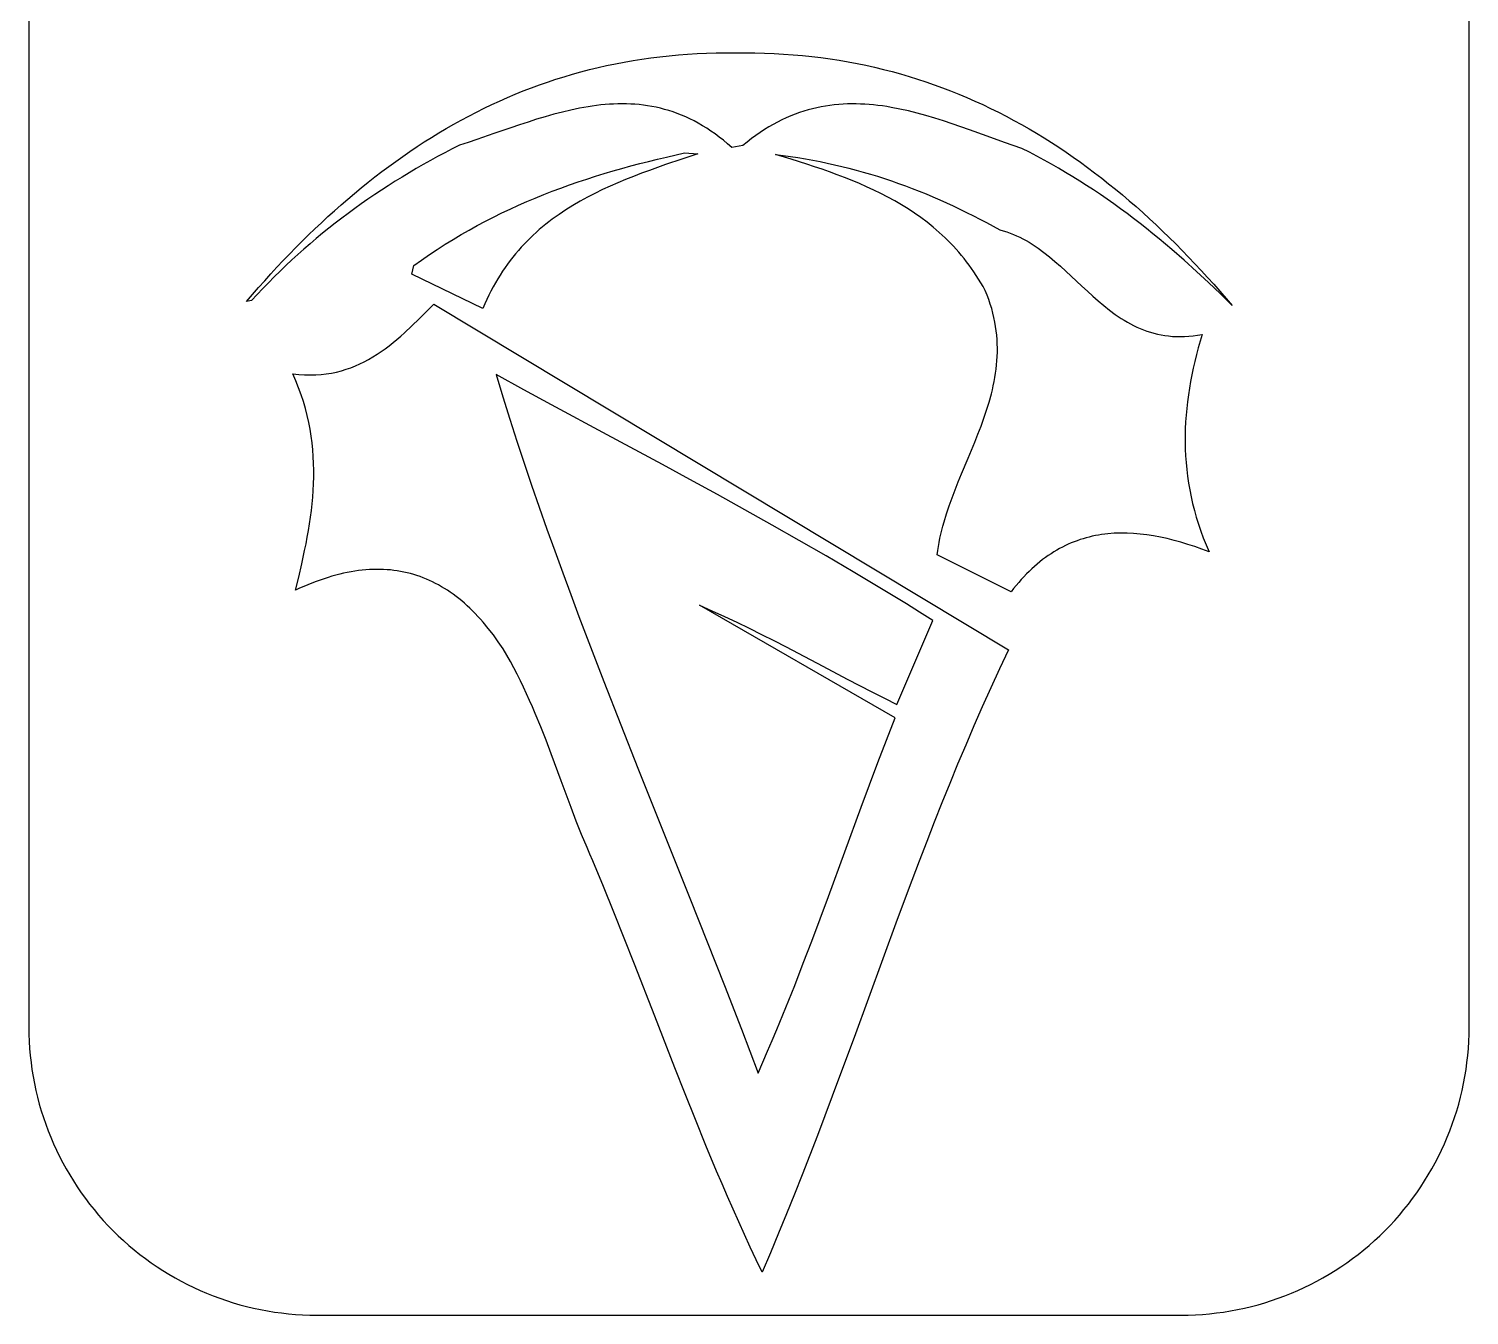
# Model space of a CAD drawing. Header units: metres. Extents: x 0.1 to 44.4, y -0.1 to 49.9.
# Drawn here: x 0.13 to 30.13, y -0.13 to 26.66 of the extents above; entities that cross this region are included whole.
import ezdxf

# ---------------------------------------------------------------- set-up
doc = ezdxf.new("R2010")
doc.units = ezdxf.units.M

msp = doc.modelspace()

# ---------------------------------------------------------------- linework, layer by layer
for points in [[(0.127044, 43.872956), (0.127044, 5.872956), (0.127044, 5.872956), (0.128892, 5.723973), (0.134418, 5.575433), (0.143597, 5.427398), (0.156404, 5.27993), (0.172813, 5.133089), (0.192799, 4.986937), (0.216335, 4.841536), (0.243398, 4.696948), (0.27396, 4.553233), (0.307998, 4.410453), (0.345485, 4.26867), (0.386395, 4.127945), (0.430704, 3.98834), (0.478386, 3.849915), (0.529416, 3.712733), (0.583767, 3.576855), (0.641415, 3.442343), (0.702334, 3.309257), (0.766498, 3.17766), (0.833883, 3.047613), (0.904463, 2.919177), (0.978211, 2.792414), (1.055104, 2.667386), (1.135115, 2.544153), (1.218218, 2.422777), (1.304389, 2.30332), (1.393602, 2.185844), (1.485831, 2.070409), (1.581051, 1.957077), (1.679237, 1.84591), (1.780363, 1.736969), (1.884403, 1.630315), (1.884403, 1.630315), (1.991057, 1.526275), (2.099998, 1.425149), (2.211165, 1.326963), (2.324497, 1.231743), (2.439932, 1.139514), (2.557409, 1.050301), (2.676865, 0.96413), (2.798241, 0.881026), (2.921474, 0.801016), (3.046503, 0.724123), (3.173266, 0.650375), (3.301701, 0.579795), (3.431749, 0.51241), (3.563346, 0.448246), (3.696431, 0.387327), (3.830944, 0.329679), (3.966821, 0.275327), (4.104003, 0.224298), (4.242428, 0.176616), (4.382033, 0.132307), (4.522758, 0.091396), (4.664541, 0.05391), (4.807321, 0.019872), (4.951036, -0.010691), (5.095625, -0.037753), (5.241025, -0.06129), (5.387177, -0.081275), (5.534018, -0.097684), (5.681486, -0.110491), (5.829521, -0.11967), (5.978061, -0.125196), (6.127044, -0.127044)], [(6.127044, -0.127044), (24.127044, -0.127044), (24.127044, -0.127044), (24.276027, -0.125196), (24.424567, -0.11967), (24.572602, -0.110491), (24.72007, -0.097684), (24.866911, -0.081275), (25.013063, -0.06129), (25.158464, -0.037753), (25.303052, -0.010691), (25.446767, 0.019872), (25.589547, 0.05391), (25.73133, 0.091396), (25.872055, 0.132307), (26.01166, 0.176616), (26.150085, 0.224298), (26.287267, 0.275327), (26.423145, 0.329679), (26.557657, 0.387327), (26.690743, 0.448246), (26.82234, 0.51241), (26.952387, 0.579795), (27.080823, 0.650375), (27.207586, 0.724123), (27.332614, 0.801016), (27.455847, 0.881026), (27.577223, 0.96413), (27.69668, 1.050301), (27.814156, 1.139514), (27.929591, 1.231743), (28.042923, 1.326963), (28.15409, 1.425149), (28.263031, 1.526275), (28.369685, 1.630315), (28.369685, 1.630315), (28.473725, 1.736969), (28.574851, 1.84591), (28.673037, 1.957077), (28.768257, 2.070409), (28.860486, 2.185844), (28.949699, 2.30332), (29.03587, 2.422777), (29.118974, 2.544153), (29.198984, 2.667386), (29.275877, 2.792414), (29.349625, 2.919177), (29.420205, 3.047613), (29.48759, 3.17766), (29.551754, 3.309257), (29.612673, 3.442343), (29.670321, 3.576855), (29.724673, 3.712733), (29.775702, 3.849915), (29.823384, 3.98834), (29.867693, 4.127945), (29.908604, 4.26867), (29.94609, 4.410453), (29.980128, 4.553233), (30.010691, 4.696948), (30.037753, 4.841536), (30.06129, 4.986937), (30.081275, 5.133089), (30.097684, 5.27993), (30.110491, 5.427398), (30.11967, 5.575433), (30.125196, 5.723973), (30.127044, 5.872956), (30.127044, 43.872956)], [(25.1923, 20.898016), (25.1923, 20.898016), (24.94692, 21.139117), (24.69869, 21.376528), (24.447406, 21.609988), (24.192868, 21.839238), (23.934874, 22.064017), (23.804517, 22.174648), (23.67322, 22.284063), (23.540959, 22.392231), (23.407707, 22.499118), (23.27344, 22.604691), (23.138132, 22.708919), (23.001758, 22.811769), (22.864293, 22.913208), (22.725712, 23.013203), (22.585988, 23.111722), (22.445098, 23.208732), (22.303016, 23.304202), (22.159717, 23.398097), (22.015175, 23.490387), (21.869365, 23.581037), (21.722262, 23.670016), (21.573842, 23.757291), (21.424077, 23.842829), (21.272944, 23.926598), (21.120417, 24.008566), (20.966471, 24.088699), (20.81108, 24.166965), (20.81108, 24.166965), (20.629605, 24.229779), (20.448094, 24.294172), (20.084969, 24.425499), (19.721721, 24.556538), (19.540056, 24.620574), (19.358366, 24.682885), (19.176653, 24.742921), (18.99492, 24.800131), (18.813167, 24.853965), (18.631397, 24.903871), (18.449613, 24.949299), (18.267815, 24.989699), (18.086006, 25.024518), (17.995099, 25.039663), (17.904189, 25.053207), (17.813277, 25.06508), (17.722363, 25.075214), (17.631449, 25.08354), (17.540533, 25.089989), (17.449616, 25.094493), (17.358699, 25.096981), (17.267782, 25.097387), (17.176864, 25.09564), (17.085947, 25.091671), (16.99503, 25.085413), (16.904113, 25.076796), (16.813198, 25.065752), (16.722284, 25.05221), (16.631371, 25.036103), (16.540459, 25.017363), (16.44955, 24.995918), (16.358642, 24.971702), (16.267737, 24.944645), (16.176835, 24.914679), (16.085935, 24.881734), (15.995039, 24.845741), (15.904146, 24.806633), (15.813256, 24.764339), (15.72237, 24.718791), (15.631489, 24.669921), (15.540611, 24.617659), (15.449739, 24.561936), (15.35887, 24.502684), (15.268008, 24.439834), (15.17715, 24.373317), (15.086298, 24.303064), (14.995451, 24.229007), (14.768507, 24.190176), (14.768507, 24.190176), (14.681733, 24.266066), (14.594859, 24.338119), (14.507888, 24.406403), (14.420819, 24.47099), (14.333657, 24.53195), (14.246403, 24.589353), (14.159059, 24.643269), (14.071628, 24.693769), (13.98411, 24.740922), (13.896508, 24.7848), (13.808825, 24.825473), (13.721063, 24.86301), (13.633222, 24.897482), (13.545306, 24.928959), (13.457317, 24.957512), (13.369256, 24.983211), (13.281126, 25.006126), (13.192929, 25.026328), (13.104666, 25.043886), (13.01634, 25.058872), (12.927954, 25.071355), (12.839507, 25.081405), (12.751004, 25.089093), (12.662446, 25.09449), (12.573836, 25.097665), (12.485174, 25.098689), (12.396463, 25.097631), (12.307706, 25.094564), (12.218904, 25.089555), (12.130059, 25.082677), (12.041174, 25.073999), (11.952251, 25.063592), (11.863291, 25.051525), (11.774296, 25.037869), (11.596212, 25.006072), (11.418015, 24.968763), (11.239722, 24.926503), (11.061349, 24.879856), (10.882912, 24.829384), (10.704428, 24.775649), (10.525913, 24.719212), (10.347385, 24.660638), (10.168858, 24.600487), (9.811878, 24.477705), (9.455104, 24.355367), (9.276836, 24.295769), (9.098669, 24.237969), (9.098669, 24.237969), (8.945284, 24.159857), (8.792986, 24.080377), (8.641783, 23.999516), (8.491682, 23.917262), (8.342689, 23.833604), (8.194812, 23.748529), (8.048058, 23.662025), (7.902434, 23.57408), (7.757946, 23.484682), (7.614603, 23.39382), (7.472411, 23.30148), (7.331376, 23.207651), (7.191507, 23.112321), (7.05281, 23.015478), (6.915293, 22.917109), (6.778962, 22.817203), (6.643824, 22.715747), (6.509887, 22.61273), (6.377157, 22.50814), (6.245642, 22.401964), (6.115349, 22.29419), (5.986284, 22.184806), (5.858455, 22.073801), (5.731869, 21.961162), (5.606533, 21.846876), (5.482454, 21.730933), (5.359639, 21.61332), (5.238095, 21.494025), (5.117829, 21.373035), (4.998849, 21.250339), (4.881161, 21.125925), (4.764772, 20.999781), (4.660291, 20.983354), (4.660291, 20.983354), (4.785916, 21.128792), (4.912314, 21.272724), (5.039498, 21.415123), (5.167483, 21.555963), (5.296282, 21.695218), (5.425909, 21.83286), (5.556379, 21.968865), (5.687705, 22.103206), (5.819902, 22.235855), (5.952983, 22.366788), (6.086963, 22.495978), (6.221856, 22.623398), (6.357675, 22.749023), (6.494434, 22.872825), (6.632148, 22.994779), (6.770831, 23.114858), (6.910497, 23.233036), (7.051159, 23.349287), (7.192832, 23.463585), (7.335529, 23.575903), (7.479265, 23.686214), (7.624054, 23.794493), (7.76991, 23.900714), (7.916846, 24.004849), (8.064878, 24.106873), (8.214018, 24.20676), (8.36428, 24.304482), (8.51568, 24.400015), (8.668231, 24.493331), (8.821946, 24.584404), (8.97684, 24.673208), (9.132928, 24.759717), (9.290222, 24.843904), (9.448737, 24.925744), (9.608487, 25.005209), (9.769486, 25.082273), (9.931748, 25.156911), (10.095287, 25.229096), (10.260117, 25.298801), (10.426252, 25.366), (10.593707, 25.430668), (10.762494, 25.492777), (10.932628, 25.552302), (11.104124, 25.609216), (11.276994, 25.663493), (11.451254, 25.715106), (11.626917, 25.76403), (11.803998, 25.810238), (11.982509, 25.853703), (12.162466, 25.8944), (12.343882, 25.932301), (12.526771, 25.967382), (12.711147, 25.999615), (12.897025, 26.028975), (13.084418, 26.055434), (13.273341, 26.078967), (13.463806, 26.099547), (13.65583, 26.117149), (13.849424, 26.131745), (14.044604, 26.143309), (14.241384, 26.151816), (14.439776, 26.157239), (14.639797, 26.159551), (14.841459, 26.158727), (14.841459, 26.158727), (15.046017, 26.160402), (15.248942, 26.158878), (15.450248, 26.154182), (15.649947, 26.146338), (15.848053, 26.135374), (16.044578, 26.121315), (16.239538, 26.104186), (16.432943, 26.084015), (16.624808, 26.060826), (16.815146, 26.034647), (17.003971, 26.005501), (17.191294, 25.973417), (17.37713, 25.938419), (17.561492, 25.900534), (17.744393, 25.859787), (17.925846, 25.816204), (18.105865, 25.769812), (18.284463, 25.720637), (18.461652, 25.668703), (18.637446, 25.614038), (18.811859, 25.556666), (18.984904, 25.496615), (19.156593, 25.43391), (19.326941, 25.368576), (19.495959, 25.300641), (19.663663, 25.230129), (19.830064, 25.157067), (19.995176, 25.081481), (20.159012, 25.003397), (20.321585, 24.92284), (20.48291, 24.839836), (20.642998, 24.754412), (20.801863, 24.666593), (20.959519, 24.576406), (21.115978, 24.483876), (21.271254, 24.389029), (21.42536, 24.291891), (21.578309, 24.192489), (21.730115, 24.090847), (21.88079, 23.986993), (22.030349, 23.880951), (22.178803, 23.772748), (22.326167, 23.66241), (22.472453, 23.549963), (22.617676, 23.435432), (22.761847, 23.318844), (22.904981, 23.200224), (23.04709, 23.079599), (23.188188, 22.956995), (23.328288, 22.832437), (23.467403, 22.705951), (23.605546, 22.577563), (23.742731, 22.447299), (23.878972, 22.315186), (24.01428, 22.181249), (24.148669, 22.045514), (24.282153, 21.908006), (24.414745, 21.768753), (24.546458, 21.627779), (24.677305, 21.485111), (24.807299, 21.340775), (24.936454, 21.194797), (25.064783, 21.047202), (25.1923, 20.898016)], [(14.064732, 24.059992), (14.064732, 24.059992), (13.726489, 23.947114), (13.388808, 23.832257), (13.220662, 23.773428), (13.053235, 23.713313), (12.886721, 23.65165), (12.721313, 23.588175), (12.557203, 23.522623), (12.394586, 23.454732), (12.233653, 23.384238), (12.074599, 23.310878), (11.917615, 23.234388), (11.762895, 23.154505), (11.610631, 23.070964), (11.461018, 22.983503), (11.314248, 22.891858), (11.170514, 22.795765), (11.030008, 22.694961), (10.961027, 22.64271), (10.892925, 22.589183), (10.825727, 22.534346), (10.759456, 22.478166), (10.694138, 22.420611), (10.629796, 22.361648), (10.566454, 22.301243), (10.504136, 22.239364), (10.442867, 22.175978), (10.382671, 22.111052), (10.323571, 22.044553), (10.265593, 21.976448), (10.208759, 21.906704), (10.153094, 21.835288), (10.098623, 21.762167), (10.045369, 21.687308), (9.993356, 21.610679), (9.94261, 21.532246), (9.893153, 21.451976), (9.845009, 21.369837), (9.798204, 21.285795), (9.752761, 21.199818), (9.708705, 21.111873), (9.666058, 21.021926), (9.624847, 20.929945), (9.585094, 20.835897), (8.105699, 21.552551), (8.148586, 21.730475), (8.148586, 21.730475), (8.309271, 21.846011), (8.471168, 21.958144), (8.634255, 22.066943), (8.79851, 22.172475), (8.963913, 22.274807), (9.130443, 22.374008), (9.298077, 22.470143), (9.466794, 22.563282), (9.636573, 22.65349), (9.807394, 22.740836), (9.979233, 22.825387), (10.152071, 22.907211), (10.325885, 22.986374), (10.500655, 23.062945), (10.676358, 23.136991), (10.852974, 23.208579), (11.030482, 23.277777), (11.208859, 23.344651), (11.388085, 23.409271), (11.568139, 23.471702), (11.748998, 23.532012), (11.930642, 23.59027), (12.113049, 23.646542), (12.296198, 23.700895), (12.480068, 23.753398), (12.664636, 23.804117), (12.849883, 23.85312), (13.035786, 23.900475), (13.222324, 23.946248), (13.409476, 23.990508), (13.785537, 24.074757), (14.064732, 24.059992)], [(15.681404, 24.043075), (15.681404, 24.043075), (15.83719, 24.023879), (15.992285, 24.002566), (16.146692, 23.979157), (16.300419, 23.95367), (16.453469, 23.926125), (16.605849, 23.89654), (16.757564, 23.864935), (16.90862, 23.83133), (17.059021, 23.795742), (17.208773, 23.758193), (17.357881, 23.7187), (17.506352, 23.677283), (17.654189, 23.633961), (17.8014, 23.588754), (17.947988, 23.541681), (18.09396, 23.49276), (18.23932, 23.442012), (18.384075, 23.389455), (18.528229, 23.335109), (18.671789, 23.278992), (18.814759, 23.221125), (18.957144, 23.161526), (19.098951, 23.100214), (19.240184, 23.037209), (19.380849, 22.97253), (19.520952, 22.906196), (19.660497, 22.838227), (19.79949, 22.768641), (19.937937, 22.697458), (20.075843, 22.624698), (20.213213, 22.550378), (20.350053, 22.474519), (20.350053, 22.474519), (20.422686, 22.454597), (20.494009, 22.432194), (20.564076, 22.407409), (20.632939, 22.380339), (20.700651, 22.351083), (20.767266, 22.319739), (20.832835, 22.286406), (20.897412, 22.251182), (20.96105, 22.214165), (21.023802, 22.175454), (21.08572, 22.135147), (21.146858, 22.093342), (21.267003, 22.005632), (21.384661, 21.913111), (21.500254, 21.816565), (21.614206, 21.716782), (21.72694, 21.614547), (21.838879, 21.510649), (22.062065, 21.301004), (22.174159, 21.196831), (22.28715, 21.09414), (22.401462, 20.993718), (22.517518, 20.89635), (22.635741, 20.802825), (22.756554, 20.713928), (22.818065, 20.671462), (22.880381, 20.630447), (22.943557, 20.590982), (23.007645, 20.553167), (23.072698, 20.517098), (23.138768, 20.482875), (23.20591, 20.450596), (23.274175, 20.420358), (23.343616, 20.392261), (23.414287, 20.366403), (23.486241, 20.342882), (23.559529, 20.321796), (23.634206, 20.303244), (23.710323, 20.287324), (23.787935, 20.274134), (23.867093, 20.263773), (23.947851, 20.256339), (24.030262, 20.25193), (24.114378, 20.250645), (24.200252, 20.252582), (24.287938, 20.25784), (24.377487, 20.266516), (24.468954, 20.278709), (24.562391, 20.294517), (24.562391, 20.294517), (24.521241, 20.154717), (24.482296, 20.014906), (24.445631, 19.875074), (24.41132, 19.735213), (24.379438, 19.595313), (24.350059, 19.455365), (24.323258, 19.315361), (24.299107, 19.17529), (24.277683, 19.035145), (24.259059, 18.894916), (24.243309, 18.754593), (24.230508, 18.614169), (24.220731, 18.473634), (24.21405, 18.332978), (24.210542, 18.192193), (24.210279, 18.05127), (24.213337, 17.9102), (24.21979, 17.768973), (24.229711, 17.62758), (24.243176, 17.486013), (24.260258, 17.344263), (24.281032, 17.202319), (24.305573, 17.060174), (24.333954, 16.917819), (24.36625, 16.775243), (24.402535, 16.632439), (24.442883, 16.489396), (24.48737, 16.346107), (24.536068, 16.202561), (24.589053, 16.058751), (24.646398, 15.914666), (24.708179, 15.770298), (24.708179, 15.770298), (24.560573, 15.825426), (24.413854, 15.876946), (24.268052, 15.924695), (24.123202, 15.968508), (23.979335, 16.008225), (23.836485, 16.04368), (23.694682, 16.074711), (23.553961, 16.101156), (23.414353, 16.12285), (23.275892, 16.139631), (23.138608, 16.151336), (23.002536, 16.157802), (22.867708, 16.158864), (22.734155, 16.154362), (22.601911, 16.14413), (22.53629, 16.136815), (22.471008, 16.128006), (22.406069, 16.117684), (22.341478, 16.105828), (22.277239, 16.092417), (22.213355, 16.077431), (22.149831, 16.06085), (22.08667, 16.042654), (22.023877, 16.022821), (21.961456, 16.001332), (21.899411, 15.978166), (21.837746, 15.953302), (21.776465, 15.926721), (21.715572, 15.898402), (21.655071, 15.868325), (21.594967, 15.836468), (21.535262, 15.802813), (21.475962, 15.767338), (21.417071, 15.730023), (21.358592, 15.690848), (21.300529, 15.649792), (21.242887, 15.606834), (21.18567, 15.561956), (21.128881, 15.515135), (21.072525, 15.466352), (21.016606, 15.415587), (20.961128, 15.362818), (20.906095, 15.308026), (20.851511, 15.25119), (20.79738, 15.19229), (20.743707, 15.131305), (20.690494, 15.068215), (20.637747, 15.003), (20.585469, 14.935638), (19.046983, 15.707677), (19.046983, 15.707677), (19.058483, 15.794221), (19.071987, 15.880421), (19.087404, 15.966292), (19.104644, 16.05185), (19.123615, 16.137111), (19.144228, 16.222091), (19.166392, 16.306806), (19.190015, 16.391271), (19.241279, 16.559516), (19.297295, 16.726955), (19.357339, 16.893713), (19.420684, 17.059917), (19.486606, 17.225696), (19.55438, 17.391175), (19.692583, 17.721744), (19.829491, 18.052639), (19.895647, 18.218526), (19.959304, 18.384876), (20.019738, 18.551815), (20.076222, 18.719471), (20.128031, 18.887971), (20.174442, 19.05744), (20.195396, 19.142579), (20.214728, 19.228008), (20.232347, 19.313743), (20.248164, 19.399799), (20.262087, 19.486194), (20.274026, 19.572942), (20.283889, 19.66006), (20.291588, 19.747564), (20.29703, 19.835468), (20.300125, 19.92379), (20.300782, 20.012545), (20.298911, 20.101749), (20.294422, 20.191418), (20.287223, 20.281568), (20.277224, 20.372214), (20.264335, 20.463372), (20.248464, 20.555059), (20.229521, 20.64729), (20.207415, 20.740081), (20.182056, 20.833448), (20.153354, 20.927406), (20.121217, 21.021973), (20.085554, 21.117162), (20.046276, 21.212992), (20.046276, 21.212992), (20.001595, 21.293075), (19.955836, 21.371502), (19.909015, 21.4483), (19.861149, 21.523491), (19.812252, 21.597103), (19.762341, 21.669159), (19.711432, 21.739685), (19.659542, 21.808706), (19.606686, 21.876246), (19.55288, 21.942331), (19.49814, 22.006985), (19.442482, 22.070235), (19.385923, 22.132104), (19.328478, 22.192618), (19.270164, 22.251801), (19.210996, 22.30968), (19.090163, 22.421621), (18.966108, 22.528641), (18.83896, 22.63094), (18.708847, 22.728719), (18.575896, 22.822177), (18.440237, 22.911515), (18.301997, 22.996932), (18.161305, 23.078629), (18.018289, 23.156806), (17.873077, 23.231662), (17.725798, 23.303398), (17.57658, 23.372215), (17.425551, 23.438311), (17.272839, 23.501887), (17.118574, 23.563144), (16.962882, 23.622281), (16.805892, 23.679498), (16.647733, 23.734995), (16.488533, 23.788974), (16.32842, 23.841632), (16.005968, 23.943792), (15.681404, 24.043075)], [(8.559538, 20.924269), (20.529372, 13.725022), (20.529372, 13.725022), (20.343771, 13.332171), (20.162291, 12.937729), (19.984684, 12.541779), (19.810701, 12.144401), (19.640093, 11.745677), (19.472611, 11.345688), (19.308006, 10.944515), (19.14603, 10.542241), (18.986434, 10.138946), (18.828968, 9.734711), (18.673385, 9.329619), (18.519435, 8.92375), (18.215439, 8.110006), (17.914989, 7.294133), (17.316769, 5.658597), (17.015017, 4.840236), (16.708849, 4.022348), (16.553487, 3.613784), (16.396275, 3.205583), (16.236964, 2.797825), (16.075304, 2.390592), (15.911048, 1.983965), (15.743946, 1.578025), (15.573749, 1.172855), (15.400209, 0.768535), (15.400209, 0.768535), (15.275436, 1.028882), (15.152649, 1.290189), (15.031745, 1.552407), (14.912618, 1.815487), (14.795164, 2.079382), (14.679279, 2.344044), (14.564858, 2.609425), (14.451796, 2.875476), (14.229334, 3.409398), (14.011055, 3.945424), (13.796124, 4.48317), (13.583705, 5.022252), (13.163056, 6.102882), (12.74242, 7.184235), (12.530015, 7.724222), (12.315106, 8.263234), (12.096855, 8.800888), (11.874426, 9.3368), (11.874426, 9.3368), (11.813567, 9.473077), (11.754206, 9.610004), (11.639442, 9.885583), (11.529064, 10.163103), (11.422003, 10.442126), (11.317191, 10.722217), (11.213559, 11.002938), (11.00556, 11.564529), (10.899055, 11.844525), (10.789454, 12.123408), (10.67569, 12.400741), (10.616912, 12.53869), (10.556692, 12.676087), (10.494897, 12.812879), (10.431393, 12.949011), (10.366046, 13.084428), (10.298723, 13.219075), (10.22929, 13.352899), (10.157614, 13.485845), (10.083561, 13.617857), (10.006997, 13.748883), (10.006997, 13.748883), (9.905874, 13.897319), (9.802841, 14.039056), (9.697868, 14.174051), (9.590926, 14.302263), (9.536707, 14.363812), (9.481986, 14.423649), (9.426758, 14.48177), (9.37102, 14.538169), (9.314768, 14.59284), (9.257999, 14.64578), (9.200709, 14.696981), (9.142894, 14.74644), (9.084551, 14.794151), (9.025676, 14.840109), (8.966265, 14.884308), (8.906316, 14.926744), (8.845823, 14.967411), (8.784785, 15.006304), (8.723197, 15.043417), (8.661055, 15.078746), (8.598356, 15.112286), (8.535096, 15.14403), (8.471272, 15.173975), (8.40688, 15.202114), (8.341917, 15.228442), (8.276378, 15.252955), (8.210261, 15.275647), (8.143561, 15.296513), (8.076275, 15.315547), (8.0084, 15.332745), (7.939932, 15.348101), (7.870866, 15.361609), (7.801201, 15.373266), (7.730931, 15.383065), (7.660054, 15.391002), (7.588565, 15.39707), (7.516462, 15.401266), (7.443741, 15.403583), (7.370397, 15.404017), (7.296427, 15.402562), (7.221829, 15.399213), (7.146597, 15.393965), (7.070729, 15.386813), (6.994221, 15.377751), (6.91707, 15.366774), (6.839271, 15.353878), (6.760821, 15.339056), (6.681716, 15.322304), (6.601954, 15.303616), (6.52153, 15.282987), (6.44044, 15.260412), (6.358682, 15.235886), (6.276251, 15.209404), (6.193143, 15.180959), (6.109357, 15.150548), (6.024886, 15.118165), (5.939729, 15.083805), (5.853881, 15.047461), (5.767339, 15.009131), (5.680099, 14.968807), (5.680099, 14.968807), (5.747928, 15.243177), (5.812506, 15.518318), (5.872495, 15.794275), (5.900349, 15.932575), (5.926554, 16.071096), (5.950942, 16.209845), (5.973346, 16.348827), (5.993597, 16.488049), (6.01153, 16.627515), (6.026975, 16.767233), (6.039767, 16.907207), (6.049737, 17.047443), (6.056718, 17.187948), (6.060543, 17.328727), (6.061044, 17.469785), (6.058053, 17.61113), (6.051405, 17.752766), (6.04093, 17.8947), (6.026462, 18.036937), (6.007833, 18.179483), (5.984876, 18.322344), (5.957423, 18.465525), (5.925307, 18.609033), (5.888361, 18.752874), (5.846417, 18.897052), (5.799308, 19.041575), (5.746866, 19.186448), (5.688924, 19.331676), (5.625314, 19.477266), (5.625314, 19.477266), (5.748908, 19.463515), (5.869459, 19.455352), (5.987066, 19.4526), (6.101828, 19.455079), (6.213842, 19.462611), (6.323207, 19.475018), (6.430022, 19.492121), (6.534385, 19.513743), (6.636395, 19.539704), (6.736149, 19.569826), (6.833747, 19.603932), (6.929288, 19.641841), (7.022868, 19.683377), (7.114588, 19.728361), (7.204544, 19.776614), (7.292837, 19.827958), (7.379564, 19.882214), (7.464824, 19.939205), (7.548715, 19.998751), (7.631335, 20.060675), (7.712784, 20.124798), (7.793159, 20.190942), (7.87256, 20.258928), (7.951084, 20.328578), (8.105896, 20.472155), (8.258384, 20.620248), (8.409335, 20.771428), (8.559538, 20.924269)], [(9.858358, 19.45952), (9.858358, 19.45952), (9.999925, 18.996398), (10.145066, 18.53461), (10.293612, 18.07408), (10.445391, 17.614729), (10.600234, 17.156479), (10.75797, 16.699252), (10.918429, 16.24297), (11.08144, 15.787556), (11.246834, 15.332932), (11.414439, 14.87902), (11.584086, 14.425741), (11.755604, 13.973019), (11.928823, 13.520775), (12.103573, 13.068931), (12.456983, 12.166132), (12.814472, 11.264), (13.174677, 10.361912), (13.897786, 8.555375), (14.257965, 7.64968), (14.61541, 6.741536), (14.968759, 5.830322), (15.143472, 5.373368), (15.31665, 4.915413), (15.31665, 4.915413), (15.416658, 5.141729), (15.515128, 5.368649), (15.612146, 5.596146), (15.707796, 5.824189), (15.895327, 6.281796), (16.078398, 6.741236), (16.257684, 7.202272), (16.433861, 7.664669), (16.607604, 8.128192), (16.779589, 8.592606), (17.120985, 9.52316), (17.463455, 10.454448), (17.636781, 10.919779), (17.812402, 11.384586), (17.990993, 11.848634), (18.17323, 12.311689), (14.093296, 14.656196), (14.093296, 14.656196), (14.355198, 14.541487), (14.615346, 14.42317), (14.873983, 14.301604), (15.131351, 14.17715), (15.387692, 14.050167), (15.643247, 13.921015), (15.898259, 13.790054), (16.15297, 13.657643), (16.662455, 13.389912), (17.173639, 13.120701), (17.688458, 12.852887), (17.947836, 12.720404), (18.208848, 12.58935), (18.95573, 14.341928), (18.95573, 14.341928), (18.681494, 14.514257), (18.406281, 14.685108), (18.130123, 14.854548), (17.853053, 15.022644), (17.296309, 15.355079), (16.736312, 15.682956), (16.173324, 16.006817), (15.60761, 16.327206), (15.039432, 16.644664), (14.469052, 16.959736), (13.896736, 17.272964), (13.322744, 17.58489), (12.170789, 18.20701), (11.015292, 18.830439), (10.436873, 19.144001), (9.858358, 19.45952)]]:
    msp.add_lwpolyline(points)

doc.saveas('drawing.dxf')
